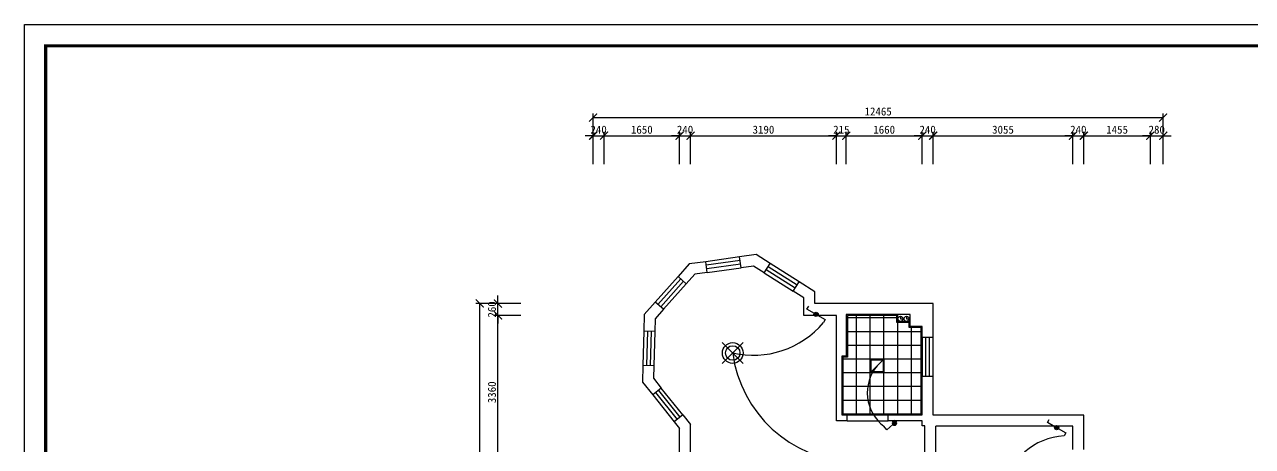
# Model space of a CAD drawing. Header units: millimetres. Extents: x -1705246 to 222838, y -3231245 to 126310.
# Drawn here: x 98391 to 125242, y 8063 to 17278 of the extents above; entities that cross this region are included whole.
import ezdxf

# ---------------------------------------------------------------- set-up
doc = ezdxf.new("R2010")
doc.units = ezdxf.units.MM
doc.header["$PDMODE"] = 35
for name, color, linetype in [('0-01图框模板说明', 2, 'Continuous'), ('0-02图框细线', 136, 'Continuous'), ('250', 250, 'Continuous'), ('中', 33, 'Continuous'), ('天花', 2, 'Continuous')]:
    doc.layers.add(name, color=color, linetype=linetype)
doc.styles.get("Standard").update_dxf_attribs({"font": ''})
doc.styles.get('Standard').set_extended_font_data('SimSun')
doc.dimstyles.new('ISO-25', dxfattribs={"dimscale": 70, "dimtxt": 2.5, "dimasz": 2.5, "dimexe": 1.25, "dimexo": 0.625, "dimtad": 1, "dimdec": 0, "dimtxsty": 'Standard', "dimblk": 'ARCHTICK', "dimcen": 2.5, "dimclrd": 251, "dimclre": 251, "dimclrt": 3, "dimadec": 0, "dimazin": 0, "dimtfac": 1, "dimtdec": 0, "dimtix": 1, "dimtmove": 2, "dimatfit": 3, "dimfxl": 1, "dimarcsym": 0})

# ---------------------------------------------------------------- blocks, each defined once
blk = doc.blocks.new('_ArchTick')
at = {"color": 0, "linetype": 'ByBlock', "const_width": 0.15}
blk.add_lwpolyline([(-0.5, -0.5), (0.5, 0.5)], dxfattribs=at)
blk = doc.blocks.new('*D936')
at = {"color": 251, "lineweight": -2}
for p, q in [((109246, 10925), (108656, 10925)), ((108743, 7565), (108743, 10925)), ((109246, 7565), (108656, 7565))]:
    blk.add_line(p, q, dxfattribs=at)
at = {"layer": 'Defpoints', "color": 0}
for p in [(108743, 10925), (109290, 10925), (109290, 7565)]:
    blk.add_point(p, dxfattribs=at)
at = {"color": 251, "lineweight": -2, "xscale": 175, "yscale": 175, "zscale": 175}
for p, rotation in [((108743, 10925), 90), ((108743, 7565), 270)]:
    blk.add_blockref('_ArchTick', p, dxfattribs=dict(at, rotation=rotation))
at = {"color": 3, "insert": (108612, 9245), "char_height": 175, "attachment_point": 5, "rotation": 90}
blk.add_mtext('3360', dxfattribs=at)
blk = doc.blocks.new('*D937')
at = {"color": 251, "lineweight": -2}
for p, q in [((108743, 11185), (108743, 11360)), ((109246, 11185), (108656, 11185)), ((108743, 10925), (108743, 11185)), ((109246, 10925), (108656, 10925)), ((108743, 10925), (108743, 10750))]:
    blk.add_line(p, q, dxfattribs=at)
at = {"layer": 'Defpoints', "color": 0}
for p in [(108743, 11185), (109290, 11185), (109290, 10925)]:
    blk.add_point(p, dxfattribs=at)
at = {"color": 251, "lineweight": -2, "xscale": 175, "yscale": 175, "zscale": 175}
for p, rotation in [((108743, 11185), 270), ((108743, 10925), 90)]:
    blk.add_blockref('_ArchTick', p, dxfattribs=dict(at, rotation=rotation))
at = {"color": 3, "insert": (108612, 11055), "char_height": 175, "attachment_point": 5, "rotation": 90}
blk.add_mtext('260', dxfattribs=at)
blk = doc.blocks.new('*D958')
at = {"color": 251, "lineweight": -2}
for p, q in [((110824, 14850), (110649, 14850)), ((110824, 14230), (110824, 14938)), ((110824, 14850), (111064, 14850)), ((111064, 14230), (111064, 14938)), ((111064, 14850), (111239, 14850))]:
    blk.add_line(p, q, dxfattribs=at)
at = {"layer": 'Defpoints', "color": 0}
for p in [(111064, 14850), (110824, 14186), (111064, 14186)]:
    blk.add_point(p, dxfattribs=at)
at = {"color": 251, "lineweight": -2, "xscale": 175, "yscale": 175, "zscale": 175}
blk.add_blockref('_ArchTick', (110824, 14850), dxfattribs=at)
at = {"color": 251, "lineweight": -2, "xscale": 175, "yscale": 175, "zscale": 175, "rotation": 180}
blk.add_blockref('_ArchTick', (111064, 14850), dxfattribs=at)
at = {"color": 3, "insert": (110944, 14981), "char_height": 175, "attachment_point": 5}
blk.add_mtext('240', dxfattribs=at)
blk = doc.blocks.new('*D959')
at = {"color": 251, "lineweight": -2}
for p, q in [((111064, 14230), (111064, 14938)), ((111064, 14850), (112714, 14850)), ((112714, 14230), (112714, 14938))]:
    blk.add_line(p, q, dxfattribs=at)
at = {"layer": 'Defpoints', "color": 0}
for p in [(112714, 14850), (111064, 14186), (112714, 14186)]:
    blk.add_point(p, dxfattribs=at)
at = {"color": 251, "lineweight": -2, "xscale": 175, "yscale": 175, "zscale": 175, "rotation": 180}
blk.add_blockref('_ArchTick', (111064, 14850), dxfattribs=at)
at = {"color": 251, "lineweight": -2, "xscale": 175, "yscale": 175, "zscale": 175}
blk.add_blockref('_ArchTick', (112714, 14850), dxfattribs=at)
at = {"color": 3, "insert": (111889, 14981), "char_height": 175, "attachment_point": 5}
blk.add_mtext('1650', dxfattribs=at)
blk = doc.blocks.new('*D960')
at = {"color": 251, "lineweight": -2}
for p, q in [((112714, 14850), (112539, 14850)), ((112714, 14230), (112714, 14938)), ((112714, 14850), (112954, 14850)), ((112954, 14230), (112954, 14938)), ((112954, 14850), (113129, 14850))]:
    blk.add_line(p, q, dxfattribs=at)
at = {"layer": 'Defpoints', "color": 0}
for p in [(112954, 14850), (112714, 14186), (112954, 14186)]:
    blk.add_point(p, dxfattribs=at)
at = {"color": 251, "lineweight": -2, "xscale": 175, "yscale": 175, "zscale": 175}
blk.add_blockref('_ArchTick', (112714, 14850), dxfattribs=at)
at = {"color": 251, "lineweight": -2, "xscale": 175, "yscale": 175, "zscale": 175, "rotation": 180}
blk.add_blockref('_ArchTick', (112954, 14850), dxfattribs=at)
at = {"color": 3, "insert": (112834, 14981), "char_height": 175, "attachment_point": 5}
blk.add_mtext('240', dxfattribs=at)
blk = doc.blocks.new('*D961')
at = {"color": 251, "lineweight": -2}
for p, q in [((112954, 14230), (112954, 14938)), ((112954, 14850), (116144, 14850)), ((116144, 14230), (116144, 14938))]:
    blk.add_line(p, q, dxfattribs=at)
at = {"layer": 'Defpoints', "color": 0}
for p in [(116144, 14850), (112954, 14186), (116144, 14186)]:
    blk.add_point(p, dxfattribs=at)
at = {"color": 251, "lineweight": -2, "xscale": 175, "yscale": 175, "zscale": 175, "rotation": 180}
blk.add_blockref('_ArchTick', (112954, 14850), dxfattribs=at)
at = {"color": 251, "lineweight": -2, "xscale": 175, "yscale": 175, "zscale": 175}
blk.add_blockref('_ArchTick', (116144, 14850), dxfattribs=at)
at = {"color": 3, "insert": (114549, 14981), "char_height": 175, "attachment_point": 5}
blk.add_mtext('3190', dxfattribs=at)
blk = doc.blocks.new('*D962')
at = {"color": 251, "lineweight": -2}
for p, q in [((116144, 14850), (115969, 14850)), ((116144, 14230), (116144, 14938)), ((116144, 14850), (116359, 14850)), ((116359, 14230), (116359, 14938)), ((116359, 14850), (116534, 14850))]:
    blk.add_line(p, q, dxfattribs=at)
at = {"layer": 'Defpoints', "color": 0}
for p in [(116359, 14850), (116144, 14186), (116359, 14186)]:
    blk.add_point(p, dxfattribs=at)
at = {"color": 251, "lineweight": -2, "xscale": 175, "yscale": 175, "zscale": 175}
blk.add_blockref('_ArchTick', (116144, 14850), dxfattribs=at)
at = {"color": 251, "lineweight": -2, "xscale": 175, "yscale": 175, "zscale": 175, "rotation": 180}
blk.add_blockref('_ArchTick', (116359, 14850), dxfattribs=at)
at = {"color": 3, "insert": (116252, 14981), "char_height": 175, "attachment_point": 5}
blk.add_mtext('215', dxfattribs=at)
blk = doc.blocks.new('*D963')
at = {"color": 251, "lineweight": -2}
for p, q in [((116359, 14230), (116359, 14938)), ((116359, 14850), (118019, 14850)), ((118019, 14230), (118019, 14938))]:
    blk.add_line(p, q, dxfattribs=at)
at = {"layer": 'Defpoints', "color": 0}
for p in [(118019, 14850), (116359, 14186), (118019, 14186)]:
    blk.add_point(p, dxfattribs=at)
at = {"color": 251, "lineweight": -2, "xscale": 175, "yscale": 175, "zscale": 175, "rotation": 180}
blk.add_blockref('_ArchTick', (116359, 14850), dxfattribs=at)
at = {"color": 251, "lineweight": -2, "xscale": 175, "yscale": 175, "zscale": 175}
blk.add_blockref('_ArchTick', (118019, 14850), dxfattribs=at)
at = {"color": 3, "insert": (117189, 14981), "char_height": 175, "attachment_point": 5}
blk.add_mtext('1660', dxfattribs=at)
blk = doc.blocks.new('*D964')
at = {"color": 251, "lineweight": -2}
for p, q in [((118019, 14850), (117844, 14850)), ((118019, 14230), (118019, 14938)), ((118019, 14850), (118259, 14850)), ((118259, 14230), (118259, 14938)), ((118259, 14850), (118434, 14850))]:
    blk.add_line(p, q, dxfattribs=at)
at = {"layer": 'Defpoints', "color": 0}
for p in [(118259, 14850), (118019, 14186), (118259, 14186)]:
    blk.add_point(p, dxfattribs=at)
at = {"color": 251, "lineweight": -2, "xscale": 175, "yscale": 175, "zscale": 175}
blk.add_blockref('_ArchTick', (118019, 14850), dxfattribs=at)
at = {"color": 251, "lineweight": -2, "xscale": 175, "yscale": 175, "zscale": 175, "rotation": 180}
blk.add_blockref('_ArchTick', (118259, 14850), dxfattribs=at)
at = {"color": 3, "insert": (118139, 14981), "char_height": 175, "attachment_point": 5}
blk.add_mtext('240', dxfattribs=at)
blk = doc.blocks.new('*D965')
at = {"color": 251, "lineweight": -2}
for p, q in [((118259, 14230), (118259, 14938)), ((118259, 14850), (121314, 14850)), ((121314, 14230), (121314, 14938))]:
    blk.add_line(p, q, dxfattribs=at)
at = {"layer": 'Defpoints', "color": 0}
for p in [(121314, 14850), (118259, 14186), (121314, 14186)]:
    blk.add_point(p, dxfattribs=at)
at = {"color": 251, "lineweight": -2, "xscale": 175, "yscale": 175, "zscale": 175, "rotation": 180}
blk.add_blockref('_ArchTick', (118259, 14850), dxfattribs=at)
at = {"color": 251, "lineweight": -2, "xscale": 175, "yscale": 175, "zscale": 175}
blk.add_blockref('_ArchTick', (121314, 14850), dxfattribs=at)
at = {"color": 3, "insert": (119787, 14981), "char_height": 175, "attachment_point": 5}
blk.add_mtext('3055', dxfattribs=at)
blk = doc.blocks.new('*D966')
at = {"color": 251, "lineweight": -2}
for p, q in [((121314, 14850), (121139, 14850)), ((121314, 14230), (121314, 14938)), ((121314, 14850), (121554, 14850)), ((121554, 14230), (121554, 14938)), ((121554, 14850), (121729, 14850))]:
    blk.add_line(p, q, dxfattribs=at)
at = {"layer": 'Defpoints', "color": 0}
for p in [(121554, 14850), (121314, 14186), (121554, 14186)]:
    blk.add_point(p, dxfattribs=at)
at = {"color": 251, "lineweight": -2, "xscale": 175, "yscale": 175, "zscale": 175}
blk.add_blockref('_ArchTick', (121314, 14850), dxfattribs=at)
at = {"color": 251, "lineweight": -2, "xscale": 175, "yscale": 175, "zscale": 175, "rotation": 180}
blk.add_blockref('_ArchTick', (121554, 14850), dxfattribs=at)
at = {"color": 3, "insert": (121434, 14981), "char_height": 175, "attachment_point": 5}
blk.add_mtext('240', dxfattribs=at)
blk = doc.blocks.new('*D967')
at = {"color": 251, "lineweight": -2}
for p, q in [((121554, 14230), (121554, 14938)), ((121554, 14850), (123009, 14850)), ((123009, 14230), (123009, 14938))]:
    blk.add_line(p, q, dxfattribs=at)
at = {"layer": 'Defpoints', "color": 0}
for p in [(123009, 14850), (121554, 14186), (123009, 14186)]:
    blk.add_point(p, dxfattribs=at)
at = {"color": 251, "lineweight": -2, "xscale": 175, "yscale": 175, "zscale": 175, "rotation": 180}
blk.add_blockref('_ArchTick', (121554, 14850), dxfattribs=at)
at = {"color": 251, "lineweight": -2, "xscale": 175, "yscale": 175, "zscale": 175}
blk.add_blockref('_ArchTick', (123009, 14850), dxfattribs=at)
at = {"color": 3, "insert": (122282, 14981), "char_height": 175, "attachment_point": 5}
blk.add_mtext('1455', dxfattribs=at)
blk = doc.blocks.new('*D968')
at = {"color": 251, "lineweight": -2}
for p, q in [((123009, 14850), (122834, 14850)), ((123009, 14230), (123009, 14938)), ((123009, 14850), (123289, 14850)), ((123289, 14230), (123289, 14938)), ((123289, 14850), (123464, 14850))]:
    blk.add_line(p, q, dxfattribs=at)
at = {"layer": 'Defpoints', "color": 0}
for p in [(123289, 14850), (123009, 14186), (123289, 14186)]:
    blk.add_point(p, dxfattribs=at)
at = {"color": 251, "lineweight": -2, "xscale": 175, "yscale": 175, "zscale": 175}
blk.add_blockref('_ArchTick', (123009, 14850), dxfattribs=at)
at = {"color": 251, "lineweight": -2, "xscale": 175, "yscale": 175, "zscale": 175, "rotation": 180}
blk.add_blockref('_ArchTick', (123289, 14850), dxfattribs=at)
at = {"color": 3, "insert": (123149, 14981), "char_height": 175, "attachment_point": 5}
blk.add_mtext('280', dxfattribs=at)
blk = doc.blocks.new('*D970')
at = {"color": 251, "lineweight": -2}
for p, q in [((108699, 11185), (108259, 11185)), ((108347, -3175), (108347, 11185)), ((108699, -3175), (108259, -3175))]:
    blk.add_line(p, q, dxfattribs=at)
at = {"layer": 'Defpoints', "color": 0}
for p in [(108347, 11185), (108743, 11185), (108743, -3175)]:
    blk.add_point(p, dxfattribs=at)
at = {"color": 251, "lineweight": -2, "xscale": 175, "yscale": 175, "zscale": 175}
for p, rotation in [((108347, 11185), 90), ((108347, -3175), 270)]:
    blk.add_blockref('_ArchTick', p, dxfattribs=dict(at, rotation=rotation))
at = {"color": 3, "insert": (108215, 4005), "char_height": 175, "attachment_point": 5, "rotation": 90}
blk.add_mtext('14360', dxfattribs=at)
blk = doc.blocks.new('*D971')
at = {"color": 251, "lineweight": -2}
for p, q in [((110824, 14894), (110824, 15335)), ((123289, 14894), (123289, 15335)), ((110824, 15247), (123289, 15247))]:
    blk.add_line(p, q, dxfattribs=at)
at = {"layer": 'Defpoints', "color": 0}
for p in [(123289, 15247), (110824, 14850), (123289, 14850)]:
    blk.add_point(p, dxfattribs=at)
at = {"color": 251, "lineweight": -2, "xscale": 175, "yscale": 175, "zscale": 175, "rotation": 180}
blk.add_blockref('_ArchTick', (110824, 15247), dxfattribs=at)
at = {"color": 251, "lineweight": -2, "xscale": 175, "yscale": 175, "zscale": 175}
blk.add_blockref('_ArchTick', (123289, 15247), dxfattribs=at)
at = {"color": 3, "insert": (117057, 15378), "char_height": 175, "attachment_point": 5}
blk.add_mtext('12465', dxfattribs=at)
blk = doc.blocks.new('adsdw33434')
at = {"layer": '天花', "color": 1}
for p, q in [((-382, 382), (382, -382)), ((382, 382), (-382, -382))]:
    blk.add_line(p, q, dxfattribs=at)
for radius in [377, 264]:
    blk.add_circle((0, 0), radius, dxfattribs=at)
blk = doc.blocks.new('A$C6AFD6C38')
at = {"layer": '中'}
blk.add_hatch(color=256, dxfattribs=at).paths.add_polyline_path([(170, 165, 1), (263, 165, 1)])
at = {"layer": '中', "linetype": 'Continuous'}
for p, q in [((247, 196), (376, 330)), ((376, 330), (433, 274)), ((58, 0), (0, 55)), ((189, 137), (58, 0))]:
    blk.add_line(p, q, dxfattribs=at)
at = {"layer": '中'}
blk.add_circle((217, 165), 46.6, dxfattribs=at)
blk = doc.blocks.new('A$C6D176DAC')
at = {"layer": '中', "linetype": 'Continuous'}
blk.add_hatch(color=256, dxfattribs=at).paths.add_polyline_path([(267, 50, 1), (167, 50, 1)])
for p, q in [((74, 222), (0, 157)), ((185, 88), (74, 222))]:
    blk.add_line(p, q, dxfattribs=at)
blk.add_circle((217, 50), 50, dxfattribs=at)

msp = doc.modelspace()

# ---------------------------------------------------------------- hatches: boundary and pattern name
h = msp.add_hatch()
h.set_pattern_fill('_USER', color=250, scale=300, style=0, double=1, pattern_type=0)
h.set_pattern_definition([(0, (116284.24, 8775.02), (0, 300), []), (90, (116284.24, 8775.02), (-300, 2e-14), [])])
h.paths.add_polyline_path([(117994.2, 10445), (117994.2, 10660), (117734.2, 10660), (117734.2, 10770), (117464.2, 10770), (117464.2, 10920), (116384.2, 10920), (116384.2, 10010), (116284.2, 10010), (116284.2, 8775), (116379.2, 8775), (117279.2, 8775), (117994.2, 8775), (117994.2, 9600)])

# ---------------------------------------------------------------- linework, layer by layer
for p, q in [((113285.6, 12097.8), (112925.2, 12047.6)), ((113318.7, 11860.1), (113285.6, 12097.8)), ((114388.8, 12251.5), (114028.4, 12201.3)), ((114061.5, 11963.6), (114028.4, 12201.3)), ((114696.1, 12056.7), (114388.8, 12251.5)), ((112925.2, 12047.6), (112682.7, 11776.3)), ((113045.5, 11822.1), (112861.7, 11616.4)), ((113318.7, 11860.1), (113045.5, 11822.1)), ((114334.7, 12001.6), (114061.5, 11963.6)), ((114567.7, 11854), (114334.7, 12001.6)), ((114567.7, 11854), (114696.1, 12056.7)), ((112861.7, 11616.4), (112682.7, 11776.3)), ((115201.2, 11452.6), (115329.7, 11655.4)), ((115674.2, 11437.1), (115329.7, 11655.4)), ((115434.2, 11305), (115201.2, 11452.6)), ((115434.2, 10925), (115434.2, 11305)), ((115674.2, 11185), (115674.2, 11437.1)), ((112183, 11217.1), (111940.5, 10945.8)), ((112361.9, 11057.2), (112178.1, 10851.5)), ((112361.9, 11057.2), (112183, 11217.1)), ((118259.2, 11185), (115674.2, 11185)), ((118259.2, 10445), (118259.2, 11185)), ((111940.5, 10945.8), (111931, 10582.1)), ((112178.1, 10851.5), (112170.9, 10575.8)), ((116144.2, 10925), (115434.2, 10925)), ((116144.2, 8625), (116144.2, 10925)), ((117759.2, 10945), (116359.2, 10945)), ((116359.2, 10945), (116359.2, 10035)), ((117489.2, 10795), (117489.2, 10945)), ((117489.2, 10795), (117759.2, 10795)), ((117759.2, 10685), (117759.2, 10945)), ((112170.9, 10575.8), (111931, 10582.1)), ((118019.2, 10685), (117759.2, 10685)), ((118019.2, 10445), (118019.2, 10685)), ((118259.2, 10445), (118019.2, 10445)), ((116359.2, 10035), (116259.2, 10035)), ((116259.2, 10035), (116259.2, 8750)), ((111911.3, 9832.3), (111901.8, 9468.8)), ((112151.2, 9826.1), (111911.3, 9832.3)), ((112151.2, 9826.1), (112144, 9550.3)), ((111901.8, 9468.8), (112127.4, 9187.2)), ((112144, 9550.3), (112314.7, 9337.2)), ((118019.2, 8750), (118019.2, 9600)), ((118019.2, 9600), (118259.2, 9600)), ((118259.2, 8745), (118259.2, 9600)), ((112314.7, 9337.2), (112127.4, 9187.2)), ((112783.5, 8751.8), (112596.2, 8601.8)), ((112596.2, 8601.8), (112714.2, 8454.4)), ((112783.5, 8751.8), (112954.2, 8538.7)), ((116379.2, 8625), (116144.2, 8625)), ((116379.2, 8750), (116259.2, 8750)), ((116379.2, 8625), (116379.2, 8750)), ((117279.2, 8625), (117279.2, 8750)), ((117279.2, 8750), (118019.2, 8750)), ((118019.2, 8625), (117279.2, 8625)), ((118019.2, 8515), (118019.2, 8625)), ((121554.2, 8745), (118259.2, 8745)), ((121554.2, 7995), (121554.2, 8745)), ((112714.2, 6795), (112714.2, 8454.4)), ((112954.2, 7565), (112954.2, 8538.7)), ((118079.2, 8515), (118019.2, 8515)), ((118079.2, 7565), (118079.2, 8515)), ((121314.2, 8505), (118319.2, 8505)), ((118319.2, 6850), (118319.2, 8505)), ((121314.2, 7995), (121314.2, 8505))]:
    msp.add_line(p, q)
at = {"color": 250}
for p, q in [((114028.4, 12201.3), (113285.6, 12097.8)), ((113318.7, 11860.1), (114061.5, 11963.6)), ((114567.7, 11854), (115201.2, 11452.6)), ((115329.7, 11655.4), (114696.1, 12056.7)), ((112682.7, 11776.3), (112183, 11217.1)), ((112861.7, 11616.4), (112361.9, 11057.2)), ((111931, 10582.1), (111911.3, 9832.3)), ((112170.9, 10575.8), (112151.2, 9826.1)), ((118019.2, 10445), (118019.2, 9600)), ((118259.2, 9600), (118259.2, 10445)), ((112127.4, 9187.2), (112596.2, 8601.8)), ((112783.5, 8751.8), (112314.7, 9337.2)), ((116379.2, 8750), (117279.2, 8750)), ((116379.2, 8625), (117279.2, 8625))]:
    msp.add_line(p, q, dxfattribs=at)
at = {"color": 1}
for p, q in [((114039.4, 12122), (113296.6, 12018.6)), ((114050.5, 12042.8), (113307.6, 11939.3)), ((115244.1, 11520.2), (114610.5, 11921.6)), ((115286.9, 11587.8), (114653.3, 11989.2)), ((112742.4, 11723), (112242.6, 11163.8)), ((112802, 11669.7), (112302.3, 11110.5)), ((112010.9, 10580), (111991.3, 9830.2)), ((112090.9, 10577.9), (112071.2, 9828.2)), ((118099.2, 9600), (118099.2, 10445)), ((118179.2, 9600), (118179.2, 10445)), ((117164.2, 9955), (116904.2, 9695)), ((112189.8, 9237.2), (112658.7, 8651.8)), ((112252.2, 9287.2), (112721.1, 8701.8))]:
    msp.add_line(p, q, dxfattribs=at)
at = {"color": 2}
for points in [[(118019.2, 10445), (118019.2, 10685), (117759.2, 10685), (117759.2, 10795), (117489.2, 10795), (117489.2, 10945), (116359.2, 10945), (116359.2, 10035), (116259.2, 10035), (116259.2, 8750), (116379.2, 8750), (117279.2, 8750), (118019.2, 8750), (118019.2, 9600)], [(116884.2, 9975), (117184.2, 9975), (117184.2, 9675), (116884.2, 9675)]]:
    msp.add_lwpolyline(points, close=True, dxfattribs=at)
at = {"color": 1}
for points in [[(117994.2, 10445), (117994.2, 10660), (117734.2, 10660), (117734.2, 10770), (117464.2, 10770), (117464.2, 10920), (116384.2, 10920), (116384.2, 10010), (116284.2, 10010), (116284.2, 8775), (116379.2, 8775), (117279.2, 8775), (117994.2, 8775), (117994.2, 9600)], [(116904.2, 9955), (117164.2, 9955), (117164.2, 9695), (116904.2, 9695)]]:
    msp.add_lwpolyline(points, close=True, dxfattribs=at)
at = {"color": 250}
for points in [[(117544.2, 10905), (117544.2, 10850), (117599.2, 10850)], [(117679.5, 10905), (117679.5, 10850), (117734.5, 10850)]]:
    msp.add_lwpolyline(points, dxfattribs=at)
at = {"color": 8}
for centre in [(117544.2, 10850), (117679.5, 10850)]:
    msp.add_circle(centre, 55, dxfattribs=at)
at = {"color": 3}
for centre, radius, start, end in [((114323.7, 12065.3), 2012.3, 257.15887, 319.80976), ((116588.1, 10457), 2734.6, 187.43245, 267.50907), ((117737.5, 9234.8), 918.1, 139.99367, 232.89484), ((121192.1, 6897.1), 1395.3, 92.88174, 170.2854)]:
    msp.add_arc(centre, radius, start, end, dxfattribs=at)
at = {"layer": '0-01图框模板说明', "color": 2, "const_width": 66.9}
msp.add_lwpolyline([(136737.2, 16815.6), (136737.2, -9703.2), (98853.2, -9703.2), (98853.2, 16815.6)], close=True, dxfattribs=at)
at = {"layer": '0-02图框细线'}
msp.add_lwpolyline([(137199.2, 17277.6), (137199.2, -10165.2), (98391.2, -10165.2), (98391.2, 17277.6)], close=True, dxfattribs=at)

# ---------------------------------------------------------------- block references
for p, rotation in [((115914.5, 10780.9), 104.8556049966044), ((121175.5, 8304.8), 104.8556049966014)]:
    msp.add_blockref('A$C6AFD6C38', p, dxfattribs=dict(rotation=rotation))
at = {"xscale": -1, "rotation": 171.4361350804768}
msp.add_blockref('A$C6D176DAC', (117206.9, 8657.4), dxfattribs=at)
at = {"layer": '250', "color": 251, "xscale": 0.5999999999912689, "yscale": 0.5999999999767169, "zscale": 0.6000000000000001}
msp.add_blockref('adsdw33434', (113876.5, 10103.3), dxfattribs=at)

# ---------------------------------------------------------------- dimensions: what is measured, and where the dimension line sits
at = {"color": 0}
dim = msp.add_linear_dim(base=(123289.2, 15247), p1=(110824.2, 14850.1), p2=(123289.2, 14850.1), dimstyle='ISO-25', dxfattribs=at)
dim.commit()
dim.dimension.update_dxf_attribs({"geometry": '*D971', "text_midpoint": (117056.7, 15378.3)})
for base, p1, p2, picture, middle in [((111064.2, 14850.1), (110824.2, 14186.2), (111064.2, 14186.2), '*D958', (110944.2, 14981.3)), ((112714.2, 14850.1), (111064.2, 14186.2), (112714.2, 14186.2), '*D959', (111889.2, 14981.3)), ((112954.2, 14850.1), (112714.2, 14186.2), (112954.2, 14186.2), '*D960', (112834.2, 14981.3)), ((116144.2, 14850.1), (112954.2, 14186.2), (116144.2, 14186.2), '*D961', (114549.2, 14981.3)), ((116359.2, 14850.1), (116144.2, 14186.2), (116359.2, 14186.2), '*D962', (116251.7, 14981.3)), ((118019.2, 14850.1), (116359.2, 14186.2), (118019.2, 14186.2), '*D963', (117189.2, 14981.3)), ((118259.2, 14850.1), (118019.2, 14186.2), (118259.2, 14186.2), '*D964', (118139.2, 14981.3)), ((121314.2, 14850.1), (118259.2, 14186.2), (121314.2, 14186.2), '*D965', (119786.7, 14981.3)), ((121554.2, 14850.1), (121314.2, 14186.2), (121554.2, 14186.2), '*D966', (121434.2, 14981.3)), ((123009.2, 14850.1), (121554.2, 14186.2), (123009.2, 14186.2), '*D967', (122281.7, 14981.3)), ((123289.2, 14850.1), (123009.2, 14186.2), (123289.2, 14186.2), '*D968', (123149.2, 14981.3))]:
    dim = msp.add_linear_dim(base=base, p1=p1, p2=p2, dimstyle='ISO-25')
    dim.commit()
    dim.dimension.update_dxf_attribs({"geometry": picture, "text_midpoint": middle})
dim = msp.add_linear_dim(base=(108346.7, 11185), p1=(108743.2, -3175), p2=(108743.2, 11185), angle=90, dimstyle='ISO-25', dxfattribs=at)
dim.commit()
dim.dimension.update_dxf_attribs({"geometry": '*D970', "text_midpoint": (108215.4, 4005)})
for base, p1, p2, picture, middle in [((108743.2, 11185), (109290.2, 10925), (109290.2, 11185), '*D937', (108612, 11055)), ((108743.2, 10925), (109290.2, 7565), (109290.2, 10925), '*D936', (108612, 9245))]:
    dim = msp.add_linear_dim(base=base, p1=p1, p2=p2, angle=270, dimstyle='ISO-25')
    dim.commit()
    dim.dimension.update_dxf_attribs({"geometry": picture, "text_midpoint": middle})

doc.saveas('drawing.dxf')
